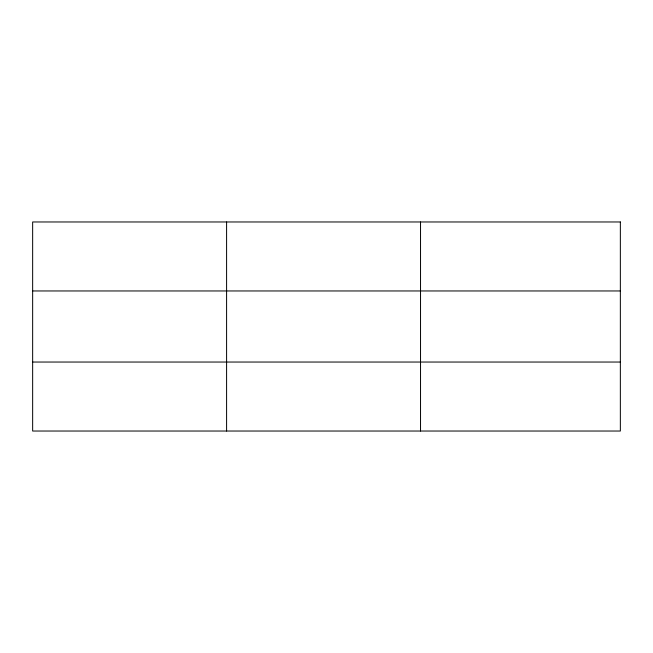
<?xml version="1.0" encoding="UTF-8"?>
<svg xmlns="http://www.w3.org/2000/svg" width="653" height="653" viewBox="0 0 653 653"><rect width="100%" height="100%" fill="white"/><g stroke="black" fill="none" stroke-linecap="round" stroke-linejoin="round"><path stroke-width="0.98" d="M226.591 431.029L226.591 221.971M420.532 431.029L420.532 221.971M32.65 290.96L620.35 290.96M32.65 362.04L620.35 362.04M620.35 221.971L620.35 431.029L32.65 431.029L32.65 221.971L620.35 221.971"/></g></svg>
